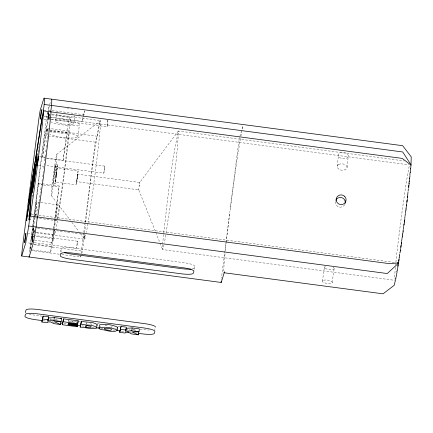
<?xml version="1.0" encoding="UTF-8"?>
<svg xmlns="http://www.w3.org/2000/svg" width="433" height="433" viewBox="0 0 433 433"><rect width="100%" height="100%" fill="white"/><g stroke="black" fill="none" stroke-linecap="round" stroke-linejoin="round"><path stroke-width="0.32" stroke-dasharray="2.17 1.62" d="M31.528 213.128L31.403 214.492M162.656 244.51L162.684 249.576L394.739 280.33M30.673 218.394L30.586 219.991L31.089 216.993M32.139 197.118L32.28 195.126M84.695 232.949L85.398 224.808M107.925 120.19L107.584 123.156M163.517 234.442L162.77 242.891M48.788 112.612L48.572 114.55M56.285 175.912L55.04 183.955L52.929 183.738L55.267 164.529L57.335 164.805L57.102 167.252L55.029 166.976L55.267 164.529M56.073 174.369L57.335 164.805M163.69 232.83C167.847 198.866 170.965 164.302 178.439 131.02L404.46 160.973M85.647 222.313C89.755 188.452 92.971 154.202 100.283 120.91L56.858 154.17A20.881 0.617 -82.5 0 0 52.236 184.913A20.881 0.617 -82.5 0 0 53.232 185.519A20.881 0.617 -82.5 0 0 56.858 154.17M40.215 202.325L36.87 202.108A45.227 1.337 -82.5 0 0 35.668 215.91M40.875 202.411L57.448 204.836A45.227 1.337 -82.5 0 0 56.247 218.638M337.253 166.321L338.471 154.965M347.033 167.419L348.251 156.059A4.915 3.096 6.2 0 0 347.813 154.511A4.92 2.977 6.3 0 0 344.782 152.681L344.63 152.649A4.904 2.842 6.3 0 0 343.104 152.443L342.952 152.443A4.92 2.977 6.3 0 0 339.429 153.396A4.915 3.096 6.2 0 0 338.503 154.765A4.92 3.215 6.1 0 0 338.72 156.281L338.774 156.383A4.925 3.334 6 0 0 340.923 158.229L341.063 158.289A4.909 3.437 5.9 0 0 344.657 158.765L344.803 158.743A4.925 3.334 6 0 0 347.466 157.531L347.547 157.45A4.92 3.215 6.1 0 0 348.251 156.059M77.545 175.679L77.659 174.245L76.663 181.6L138.739 189.843L155.566 231.866M139.615 183.906C140.249 177.259 137.846 195.532 139.042 188.252M48.832 112.623L48.545 114.767M77.339 242.696L77.464 241.203L76.511 248.261L76.933 245.89M77.453 176.48L77.063 179.419M77.274 243.281L76.96 245.679M104.569 168.313L104.77 166.153M28.15 218.227L27.885 221.025L28.14 219.785M56.593 173.525L57.086 168.199L78.086 170.975L76.262 184.848L78.07 170.981M139.469 185.145L139.426 185.486M32.47 239.444L32.172 242.388L32.48 240.813M48.171 116.001L47.744 119.941L48.399 115.876M32.848 238.145L33.13 235.325L35.111 235.563M48.155 116.114L47.874 118.81L48.366 116.098M32.838 238.258L33.271 234.307L28.334 233.625M33.947 216.365L30.029 247.194A11.929 0.352 -82.5 0 0 29.357 252.845M34.034 215.694L45.627 124.552A11.929 0.352 -82.5 0 1 47.462 112.071M59.267 254.198L29.855 250.301L32.94 226.226M33 225.588L44.469 135.415L46.309 129.326A59.803 1.764 -82.5 0 1 49.578 119.216M34.045 240.174L31.387 239.822L34.18 217.864M34.267 217.198L38.586 183.267L59.164 185.995L54.845 219.926M31.387 239.822L32.551 236.023L33.574 227.991M33.655 227.325L36.892 201.886M57.032 218.719A45.227 1.337 -82.5 0 0 67.353 145.239A45.227 1.337 -82.5 0 0 63.175 159.847L63.11 160.286L42.531 157.558L46.255 129.808A59.207 1.748 -82.5 0 1 49.541 119.064M33.779 227.731L31.652 244.423L29.855 250.301M48.182 111.855L49.27 105.825L47.917 110.247M33.763 227.888L31.75 243.757L29.969 249.57L31.961 249.836M48.139 116.012L48.231 115.297M48.117 116.158L48.225 115.562M48.577 114.729L48.426 115.882M32.821 238.367L32.892 238.08M48.528 114.875L48.599 114.588M32.87 238.22L32.751 238.924M55.64 121.408L56.566 114.128M55.868 175.895L55.251 182.082L76.235 184.864M56.485 174.385L57.373 166.321L55.283 165.996L52.94 183.738M56.647 173.568L56.507 174.678M32.627 249.922L50.547 252.298L53.513 228.981M53.6 228.315L59.164 185.995M34.71 240.261L51.971 242.55L54.764 220.592M51.971 242.55L53.129 238.751L54.32 229.382M54.406 228.711L57.47 204.614M63.11 160.286L66.834 132.536A59.207 1.748 -82.5 0 1 68.798 136.541A59.207 1.748 -82.5 0 1 57.697 219.45M50.547 252.298L52.328 246.48L54.347 230.616M73.686 123.703L74.617 116.417M50.715 320.16L50.861 319.002L49.081 319.083M60.744 251.909L60.907 250.637M53.973 322.466L54.12 321.313M77.897 136.693L79.461 124.423M83.65 116.553L84.662 111.129M68.706 321.373L68.852 320.214L68.706 320.691L77.171 321.811M61.941 254.55L80.657 257.034L80.825 255.697M81.166 253.024L83.715 232.986M83.802 232.321L84.987 222.968M85.074 222.302L95.271 142.148L97.106 136.059A59.803 1.764 -82.5 0 1 99.162 139.415A59.803 1.764 -82.5 0 1 88.088 222.573M81.734 253.505L82.454 251.156L84.576 234.464L37.119 228.175M104.472 169.059L104.402 169.612M86.524 323.77L86.67 322.617L86.167 324.257M194.146 269.299L194.552 266.111M225.869 243.346L222.145 272.655A11.929 0.352 -82.5 0 0 221.474 278.305M225.956 242.68L229.939 211.374M230.075 210.308L237.744 150.013A11.929 0.352 -82.5 0 1 239.579 137.532M48.485 115.21L48.561 114.875M32.448 239.357L32.54 238.643M32.513 239.113L32.037 243.433M139.399 185.714L139.35 186.06M55.9 175.679L56.149 173.389M56.458 174.602L56.317 176.069M32.556 238.778L33.244 234.291M32.756 239.081L32.794 238.794M55.96 174.77L54.991 184.003M56.469 174.954L56.355 175.793M28.302 217.041L28.648 214.665M48.269 115.005L48.344 114.436M48.269 115.227L48.317 114.891M48.442 115.541L48.388 116.163M32.583 238.556L32.621 238.069M32.735 239.032L32.659 239.795M107.552 123.378L107.406 124.466M32.702 239.254L32.583 240.353M56.252 176.128L55.283 182.049M104.342 170.061L104.266 170.607M48.328 114.783L48.388 114.16M32.643 238.112L33.114 235.314M48.377 114.458L48.669 112.553M32.627 239.801L32.551 240.326M56.22 173.297L57.113 168.215M48.404 114.242L48.653 112.623M42.531 157.558L42.596 157.119A45.227 1.337 -82.5 0 1 47.284 129.169L47.359 128.91A45.227 1.337 -82.5 0 1 47.116 139.101M166.153 232.922C170.997 199.099 176.853 165.108 178.439 131.02M322.412 281.217L324.404 267.34M332.154 282.614L334.146 268.736M107.373 124.672L107.011 126.755M165.79 235.087L164.448 242.724M32.47 241.138L32.064 243.416L26.5 242.707M104.147 171.425L104.104 171.712M76.977 180.025L76.684 181.606M104.077 171.885L103.839 173.178M31.885 196.127L32.096 194.812M37.476 155.615L38.97 146.278M39.073 145.612L39.5 142.944M37.806 155.339L38.126 153.342M38.234 152.676L38.445 151.344M164.02 244.894L162.738 249.581M107.822 120.141L106.989 126.745M55.029 166.976L55.267 166.007M57.102 167.252L57.345 166.272M49.649 104.586L50.785 100.867M47.998 112.456L46.715 116.661L82.178 121.359L83.466 117.154M38.586 183.267L38.272 184.279L42.921 184.891M83.196 115.579L84.738 110.529M80.657 257.034L81.014 255.86M239.844 136.341L243.021 125.949A74.72 2.208 -82.5 0 0 242.096 129.868M47.901 118.913L50.542 119.286M77.437 241.208L35.766 235.655M344.663 204.636L344.587 204.771A4.925 4.882 20.4 0 1 343.115 206.314L342.985 206.4A4.915 4.887 24.4 0 1 336.766 205.578L336.663 205.459A4.925 4.882 20.4 0 1 335.624 203.58L335.591 203.434A4.925 4.86 17.9 0 1 335.472 201.616A4.925 4.833 16.2 0 1 335.591 201.02M178.293 131.107L139.707 182.466L77.653 174.228M90.616 324.69L91.515 324.447L91.607 323.716M110.989 327.386L112.028 327.039L112.023 326.412M115.665 328.355L116.293 328.274M125.749 329.453L128.709 329.318L131.486 330.763M135.064 329.069L132.601 329.177L136.287 330.834M107.189 325.356L105.159 325.519L104.916 326.303M67.337 108.223L68.679 108.402M71.353 108.753L72.69 108.932M48.734 110.052L51.408 110.41M52.079 110.496L84.202 114.75M42.19 109.89L44.042 110.139M44.659 110.22L45.887 110.383M52.247 114.296L100.369 120.677M51.478 114.842L70.065 117.305M43.901 116.499L50.055 117.311M51.397 117.489L408.969 164.876M51.208 119.373L106.994 126.766M44.052 119.465L47.749 119.957M47.657 128.271L68.279 131.004M46.282 129.489L97.079 136.216M46.19 130.209L66.769 132.931M45.882 131.215L49.2 131.659M49.865 131.746L66.46 133.943M44.469 135.415L95.271 142.148M39.63 156.432L45.784 157.249M46.315 158.37L104.759 166.12L103.812 173.195L46.033 165.558M38.413 165.601L43.95 166.332M54.406 169.969L56.479 170.245M54.168 172.475L56.236 172.751M43.587 184.983L58.856 187.007M51.359 195.564L70.287 220.229M31.457 214.319L37.611 215.136M38.954 215.315L395.188 262.522M35.777 217.923L56.398 220.657M33.888 231.947L35.879 232.212M36.545 232.299L54.466 234.675M36.491 232.857L84.614 239.233M32.551 236.023L53.129 238.751M34.164 242.659L76.517 248.271M34.402 244.109L52.328 246.48M33.66 244.688L82.454 251.156M42.402 316.214L36.383 315.419A11.604 2.024 7.2 0 1 29.19 313.995M79.196 321.091L80.538 321.27M97.263 323.489L99.265 323.754M117.998 326.233L120.006 326.504M140.076 329.161L142.755 329.513A11.604 2.024 7.2 0 0 149.32 330.033M68.522 321.308L76.987 322.428M43.186 320.734L47.202 321.264M51.884 321.887L53.892 322.152M63.927 323.478L67.272 323.922M81.989 325.876L84.668 326.228M92.023 327.202L94.703 327.559M100.721 328.355L103.4 328.712M112.764 329.951L114.772 330.217M121.462 331.104L124.807 331.548M130.16 332.257L131.497 332.436M90.492 323.224L91 323.375M55.364 319.132L58.433 320.517M50.861 319.002L53.638 320.442M71.894 222.329L78.903 231.487M80.5 233.576L84.646 238.994L84.559 234.702A59.803 1.764 -82.5 0 0 85.918 234.751M324.539 267.832L324.571 267.875A4.92 1.651 8.2 0 1 324.447 267.188A4.909 1.792 8.2 0 1 325.129 266.582A4.915 1.938 8.3 0 1 325.903 266.295M155.815 232.494L159.901 242.691M160.086 243.157L162.64 249.532M110.826 325.903A3.242 0.568 7.2 0 1 111.346 326.06M100.9 326.444A8.216 1.434 7.2 0 1 100.294 326.195M34.651 229.896A59.207 1.748 -82.5 0 1 33.834 227.466M57.497 220.668A59.207 1.748 -82.5 0 1 56.057 228.727M55.619 230.919A59.207 1.748 -82.5 0 1 54.412 230.194M29.2 254.393A11.929 0.352 -82.5 0 1 29.222 254.16M47.024 140.038A45.227 1.337 -82.5 0 1 46.715 143.031M46.488 145.179A45.227 1.337 -82.5 0 1 46.109 148.606M45.974 149.796A45.227 1.337 -82.5 0 1 45.546 153.504M45.395 154.781A45.227 1.337 -82.5 0 1 45.081 157.385M44.918 158.711A45.227 1.337 -82.5 0 1 44.642 160.952M44.361 163.23A45.227 1.337 -82.5 0 1 44.128 165.07M43.83 167.387A45.227 1.337 -82.5 0 1 43.711 168.323M43.284 171.598A45.227 1.337 -82.5 0 1 43.159 172.54M42.786 175.354A45.227 1.337 -82.5 0 1 42.596 176.756M42.218 179.554A45.227 1.337 -82.5 0 1 42.023 180.945M41.644 183.706A45.227 1.337 -82.5 0 1 41.449 185.064M41.07 187.754A45.227 1.337 -82.5 0 1 40.691 190.385M40.502 191.678A45.227 1.337 -82.5 0 1 40.318 192.95M39.95 195.435A45.227 1.337 -82.5 0 1 39.587 197.832M39.408 198.996A45.227 1.337 -82.5 0 1 39.062 201.242M38.889 202.325A45.227 1.337 -82.5 0 1 38.559 204.403M38.396 205.394A45.227 1.337 -82.5 0 1 37.931 208.176M37.785 209.036A45.227 1.337 -82.5 0 1 36.448 215.991M36.042 217.507A45.227 1.337 -82.5 0 1 35.685 217.647M56.62 220.235A45.227 1.337 -82.5 0 1 56.268 220.375M82.178 121.359A11.929 0.352 -82.5 0 1 82.898 116.953M223.753 270.998A74.72 2.208 -82.5 0 1 225.128 252.775M225.29 251.162A74.72 2.208 -82.5 0 1 226.161 242.962M226.232 242.339A74.72 2.208 -82.5 0 1 229.766 212.706M230.356 208.111A74.72 2.208 -82.5 0 1 240.656 137.499M240.883 136.216A74.72 2.208 -82.5 0 1 241.722 131.724M87.877 223.85A59.803 1.764 -82.5 0 1 86.383 232.38M344.922 204.089A4.925 4.86 17.9 0 1 344.803 204.365M333.502 267.691A4.909 1.792 8.2 0 1 334.103 268.465M333.096 267.388A4.915 1.938 8.3 0 1 333.524 267.697M394.571 279.096A59.803 1.764 -82.5 0 1 394.571 278.684M394.615 277.12A59.803 1.764 -82.5 0 1 395.383 267.28M395.616 264.855A59.803 1.764 -82.5 0 1 395.746 263.583M395.881 262.263A59.803 1.764 -82.5 0 1 409.472 164.941M334.124 268.471A4.92 1.651 8.2 0 1 333.978 269.077L333.935 269.115A4.915 1.505 8.1 0 1 332.993 269.537A4.92 1.359 8 0 1 325.47 268.541A4.915 1.505 8.1 0 1 324.582 267.875M338.714 164.437A4.92 2.901 6.3 0 1 346.232 165.433M34.591 230.426A59.803 1.764 -82.5 0 1 33.763 227.969M338.709 164.443A4.915 3.02 6.2 0 0 337.605 165.384L337.561 165.455A4.92 3.145 6.1 0 0 337.237 166.618A4.909 3.258 6 0 0 337.697 167.939A4.915 3.372 6 0 0 339.44 169.476A4.904 3.475 5.8 0 0 343.878 170.066A4.915 3.372 6 0 0 346.07 169.054A4.909 3.258 6 0 0 346.914 167.907A4.92 3.145 6.1 0 0 346.995 166.721L346.974 166.629A4.915 3.02 6.2 0 0 346.227 165.438M51.381 119.762A14.911 2.603 7.2 0 1 74.287 121.749A14.911 2.603 7.2 0 1 73.155 125.754A14.911 2.603 7.2 0 1 50.813 121.776M49.822 132.033A14.911 2.603 7.2 0 1 72.371 133.921A14.911 2.603 7.2 0 1 72.343 138.013A14.911 2.603 7.2 0 1 49.806 134.338M74.146 115.817A9.098 1.586 7.2 0 1 65.399 116.85A9.098 1.586 7.2 0 1 57.161 113.663M221.317 279.853A11.929 0.352 -82.5 0 1 221.366 279.372M192.16 268.974A11.929 2.084 7.2 0 0 193.924 268.195L194.541 266.176A11.929 2.084 7.2 0 0 183.332 262.587L73.978 248.098A11.929 2.084 7.2 0 0 61.535 248.547L60.918 250.572A11.929 2.084 7.2 0 0 62.812 252.055M322.785 280.681L322.747 280.708A4.92 1.71 8.2 0 0 322.433 281.488A4.92 1.564 8.1 0 0 323.305 282.332L323.386 282.386A4.92 1.418 8.1 0 0 331.093 283.404L331.185 283.382A4.92 1.564 8.1 0 0 332.111 282.771A4.92 1.71 8.2 0 0 331.905 281.943L331.851 281.883A4.925 1.856 8.2 0 0 330.119 280.79A4.915 1.992 8.3 0 0 324.631 280.064A4.925 1.856 8.2 0 0 322.785 280.681M59.749 123.291A9.098 1.586 7.2 0 0 73.68 123.751A9.098 1.586 7.2 0 0 60.566 120.623A9.098 1.586 7.2 0 0 59.749 123.291"/><path stroke-width="0.65" d="M98.984 328.046L99.455 328.826A8.216 1.434 7.2 0 0 101.23 329.573C105.203 329.502 118.674 335.423 117.554 327.186C112.261 324.544 105.43 323.781 99.606 324.826L98.984 328.046L99.238 327.716C105.067 326.677 111.893 327.435 117.186 330.076L117.229 330.439M30.954 192.69L29.108 219.796L30.029 213.269L32.156 183.246L26.408 220.83L30.943 192.647M37.005 156.465L36.913 158.045A18.787 0.557 -82.5 0 1 34.846 175.874A18.787 0.557 -82.5 0 1 32.34 192.014L32.085 192.972A17.336 0.514 -82.5 0 1 32.188 188.988L32.199 188.907A10.143 0.298 -82.5 0 0 32.302 185.887L32.166 185.936A10.019 0.298 -82.5 0 1 32.946 178.039A10.019 0.298 -82.5 0 1 34.526 167.252L34.889 165.46L32.621 182.672L32.968 181.941A9.266 0.276 -82.5 0 1 32.843 183.846L32.784 184.474A15.61 0.46 -82.5 0 0 33.742 182.878A15.61 0.46 -82.5 0 0 36.561 159.598L37 156.454M410.652 168.946L410.987 165.119L402.235 158.408L43.673 110.891L42.667 116.331L44.193 104.207A74.72 2.208 -82.5 0 0 43.636 99.108L40.339 109.901A11.929 0.352 -82.5 0 0 38.239 123.573L22.64 246.215A11.929 0.352 -82.5 0 0 21.774 255.849L25.098 244.975A74.72 2.208 -82.5 0 0 28.697 226.14L30.223 214.156L30.299 216.056L388.861 263.573L398.539 262.977L399.194 258.75M410.987 165.119L411.236 156.86L402.668 145.688L44.106 98.172M410.538 170.158L410.295 172.729M409.867 176.935L410.013 175.489M409.71 178.428L409.374 181.535M409.196 183.148L408.628 188.203M407.567 197.259L407.789 195.397M406.863 202.99L407.334 199.148M406.376 206.898L406.625 204.933M37.444 216.451L36.085 227.119A74.72 2.208 -82.5 0 1 32.486 245.955L29.163 256.829A11.929 0.352 -82.5 0 1 29.038 256.58M50.726 112.039L51.581 105.187A74.72 2.208 -82.5 0 0 51.338 99.309M60.891 321.622L60.523 324.512L53.827 323.624L50.493 321.898L47.527 322.028L47.305 322.758L41.866 322.038L43.154 316.139L48.593 316.859L47.879 320.891L53.919 320.507L61.156 321.465L61.524 318.574L54.287 317.616L48.242 317.995L48.593 316.859M41.866 322.038L43.154 316.139M47.879 320.891L48.095 319.153M53.919 320.507L54.287 317.616M77.361 326.033L77.15 326.715L62.314 324.75L63.602 318.85L78.178 320.783L77.61 324.317L68.484 323.105L68.338 323.581L76.803 324.707L76.619 325.318L68.154 324.198L67.97 324.788L77.361 326.033L77.653 323.722M62.314 324.75L63.602 318.85M76.619 325.318L76.765 324.16M77.15 326.715L77.518 323.824M77.61 324.317L78.178 320.783M80.154 327.115L81.442 321.216C86.405 322.672 92.776 321.41 97.165 324.539L96.521 328.154C91.19 329.589 85.512 327.234 80.154 327.115L81.442 321.216M85.804 327.153L86.302 325.508L90.632 326.265L91.347 327.039L90.248 327.581L85.804 327.153L86.021 325.416M137.515 331.386L138.739 331.938L138.376 334.828L131.675 333.94L128.341 332.214L125.381 332.344L125.153 333.074L119.714 332.355L121.002 326.455L126.441 327.175L125.727 331.207L131.773 330.823L139.004 331.781L139.372 328.891L132.141 327.933L126.095 328.311M119.714 332.355L121.002 326.455M125.727 331.207L126.019 328.891M131.773 330.823L132.141 327.933M397.305 270.522L398.539 262.966L397.196 262.788M405.873 210.866L406.127 208.879M404.833 218.903L404.027 224.965M402.939 232.981L403.21 230.989M402.392 236.921L402.663 234.957M401.57 242.718L400.758 248.32M400.227 251.925L400.493 250.139M399.448 257.094L399.702 255.405M30.299 216.056L30.359 215.661A74.72 2.208 -82.5 0 0 43.673 110.897M37.687 217.036L37.747 216.641A74.72 2.208 -82.5 0 0 51.067 111.876M397.088 271.789L396.098 277.347M395.919 278.295L394.171 285.331L383.064 293.828L224.007 272.752M40.383 118.951L41.584 109.836M38.38 156.281L37.173 165.422M37.206 165.39L38.407 156.318M41.563 109.825L40.35 118.961M24.665 242.453L25.877 233.311L24.643 242.453M117.597 327.548L117.191 327.992M96.889 325.259L97.181 324.853M398.512 263.183L387.275 273.537L28.713 226.021M60.29 318.623L61.524 318.574M61.156 321.465L54.385 321.751L60.523 324.512M139.004 331.781L132.233 332.068L138.376 334.828M44.177 104.461L402.739 151.978L411.014 164.87M21.682 256.022L221.187 282.457M42.786 319.029L48.225 319.754M63.234 321.741L77.81 323.673M81.074 324.106C86.037 325.562 92.413 324.301 96.797 327.429L96.813 327.743M120.634 329.351L126.073 330.07M42.521 320.642L35.831 319.754A11.604 2.024 7.2 0 1 24.93 316.269L25.531 314.304A11.604 2.024 7.2 0 1 37.633 313.86L144.005 327.96A11.604 2.024 7.2 0 1 154.9 331.445L154.3 333.41A11.604 2.024 7.2 0 1 142.203 333.854L138.187 333.323M60.582 323.04L62.59 323.305M77.307 325.253L80.652 325.697M96.039 327.738L99.384 328.182M117.446 330.574L120.125 330.926M127.481 331.905L128.823 332.079M344.803 196.577L344.7 196.463A4.915 4.768 14.4 0 0 338.482 195.635L338.357 195.721A4.925 4.812 15.4 0 0 336.674 197.637L336.614 197.778A4.92 4.839 16.8 0 0 336.219 200.003L336.225 200.024M345.069 200.95L345.112 201.096A4.925 4.833 16.2 0 1 345.231 202.909A4.925 4.86 17.9 0 1 345.15 203.358M25.769 312.539A11.604 2.024 7.2 0 1 25.482 311.928L26.083 309.963A11.604 2.024 7.2 0 1 38.185 309.525L144.557 323.619A11.604 2.024 7.2 0 1 155.452 327.11M154.852 329.075A11.604 2.024 7.2 0 1 154.792 329.194M336.257 200.03A4.904 4.85 18.8 0 0 337.096 202.449L337.15 202.568A4.92 4.882 21.8 0 0 344.257 203.51L344.376 203.413A4.904 4.85 18.8 0 0 345.794 201.291L345.799 201.275A4.92 4.839 16.8 0 0 345.978 199.018L345.951 198.871A4.925 4.812 15.4 0 0 344.809 196.577M410.387 168.686A59.803 1.764 -82.5 0 1 410.316 169.584M410.062 172.583A59.803 1.764 -82.5 0 1 409.856 174.824M409.618 177.249A59.803 1.764 -82.5 0 1 409.488 178.52M409.212 181.2A59.803 1.764 -82.5 0 1 408.963 183.554M408.752 185.508A59.803 1.764 -82.5 0 1 408.584 187.018M408.351 189.08A59.803 1.764 -82.5 0 1 408.108 191.197M407.983 192.279A59.803 1.764 -82.5 0 1 407.664 195.029M407.464 196.717A59.803 1.764 -82.5 0 1 407.264 198.428M407.052 200.16A59.803 1.764 -82.5 0 1 406.841 201.913M406.619 203.683A59.803 1.764 -82.5 0 1 406.398 205.469M406.176 207.277A59.803 1.764 -82.5 0 1 405.948 209.096M405.716 210.925A59.803 1.764 -82.5 0 1 405.477 212.765M405.402 213.377A59.803 1.764 -82.5 0 1 405.082 215.851M405.001 216.468A59.803 1.764 -82.5 0 1 404.758 218.324M404.514 220.186A59.803 1.764 -82.5 0 1 404.265 222.048M404.021 223.91A59.803 1.764 -82.5 0 1 403.767 225.772M403.686 226.389A59.803 1.764 -82.5 0 1 403.35 228.857M403.269 229.474A59.803 1.764 -82.5 0 1 403.015 231.309M402.76 233.138A59.803 1.764 -82.5 0 1 402.511 234.957M402.257 236.759A59.803 1.764 -82.5 0 1 402.003 238.551M401.921 239.14A59.803 1.764 -82.5 0 1 401.586 241.49M401.499 242.069A59.803 1.764 -82.5 0 1 401.25 243.801M401.001 245.511A59.803 1.764 -82.5 0 1 400.758 247.194M400.509 248.851A59.803 1.764 -82.5 0 1 400.271 250.485M400.027 252.087A59.803 1.764 -82.5 0 1 399.87 253.137M399.713 254.176A59.803 1.764 -82.5 0 1 399.556 255.194M399.242 257.197A59.803 1.764 -82.5 0 1 399.091 258.171M398.869 259.605A59.803 1.764 -82.5 0 1 398.647 261.002M398.425 262.36A59.803 1.764 -82.5 0 1 398.214 263.675M398.003 264.947A59.803 1.764 -82.5 0 1 397.797 266.176M397.029 270.641A59.803 1.764 -82.5 0 1 396.85 271.637M395.638 277.737A59.803 1.764 -82.5 0 1 395.513 278.257M335.84 200.306A4.925 4.833 16.2 0 1 336.04 199.894L336.116 199.765A4.925 4.801 15 0 1 337.583 198.249L337.708 198.168A4.915 4.752 14 0 1 343.926 198.991L344.029 199.104A4.925 4.801 15 0 1 345.079 200.955M221.198 281.25A11.929 0.352 -82.5 0 0 221.279 282.289L224.473 271.832L224.364 272.151A74.72 2.208 -82.5 0 1 224.083 272.709M64.457 252.618A11.929 2.084 7.2 0 0 72.122 254.155L181.481 268.649A11.929 2.084 7.2 0 0 191.061 269.104M35.441 166.153L33.465 181.865L35.982 164.237L35.923 165.087A11.723 0.346 -82.5 0 1 33.92 180.778A11.723 0.346 -82.5 0 1 32.978 184.404A11.723 0.346 -82.5 0 1 34.857 169.162L35.441 166.153M104.423 328.771L104.813 329.383A3.199 0.557 7.2 0 0 106.334 329.859C107.476 330.022 112.461 331.185 111.384 329.123A3.242 0.568 7.2 0 0 109.847 328.647L106.182 328.23L104.423 328.771M42.272 116.623L28.757 202.26L42.272 116.623M60.891 253.646L60.268 255.67A11.929 2.084 7.2 0 0 71.477 259.253L180.832 273.748A11.929 2.084 7.2 0 0 193.275 273.293L193.892 271.274A11.929 2.084 7.2 0 0 182.688 267.686L73.329 253.197A11.929 2.084 7.2 0 0 60.891 253.646"/></g></svg>
